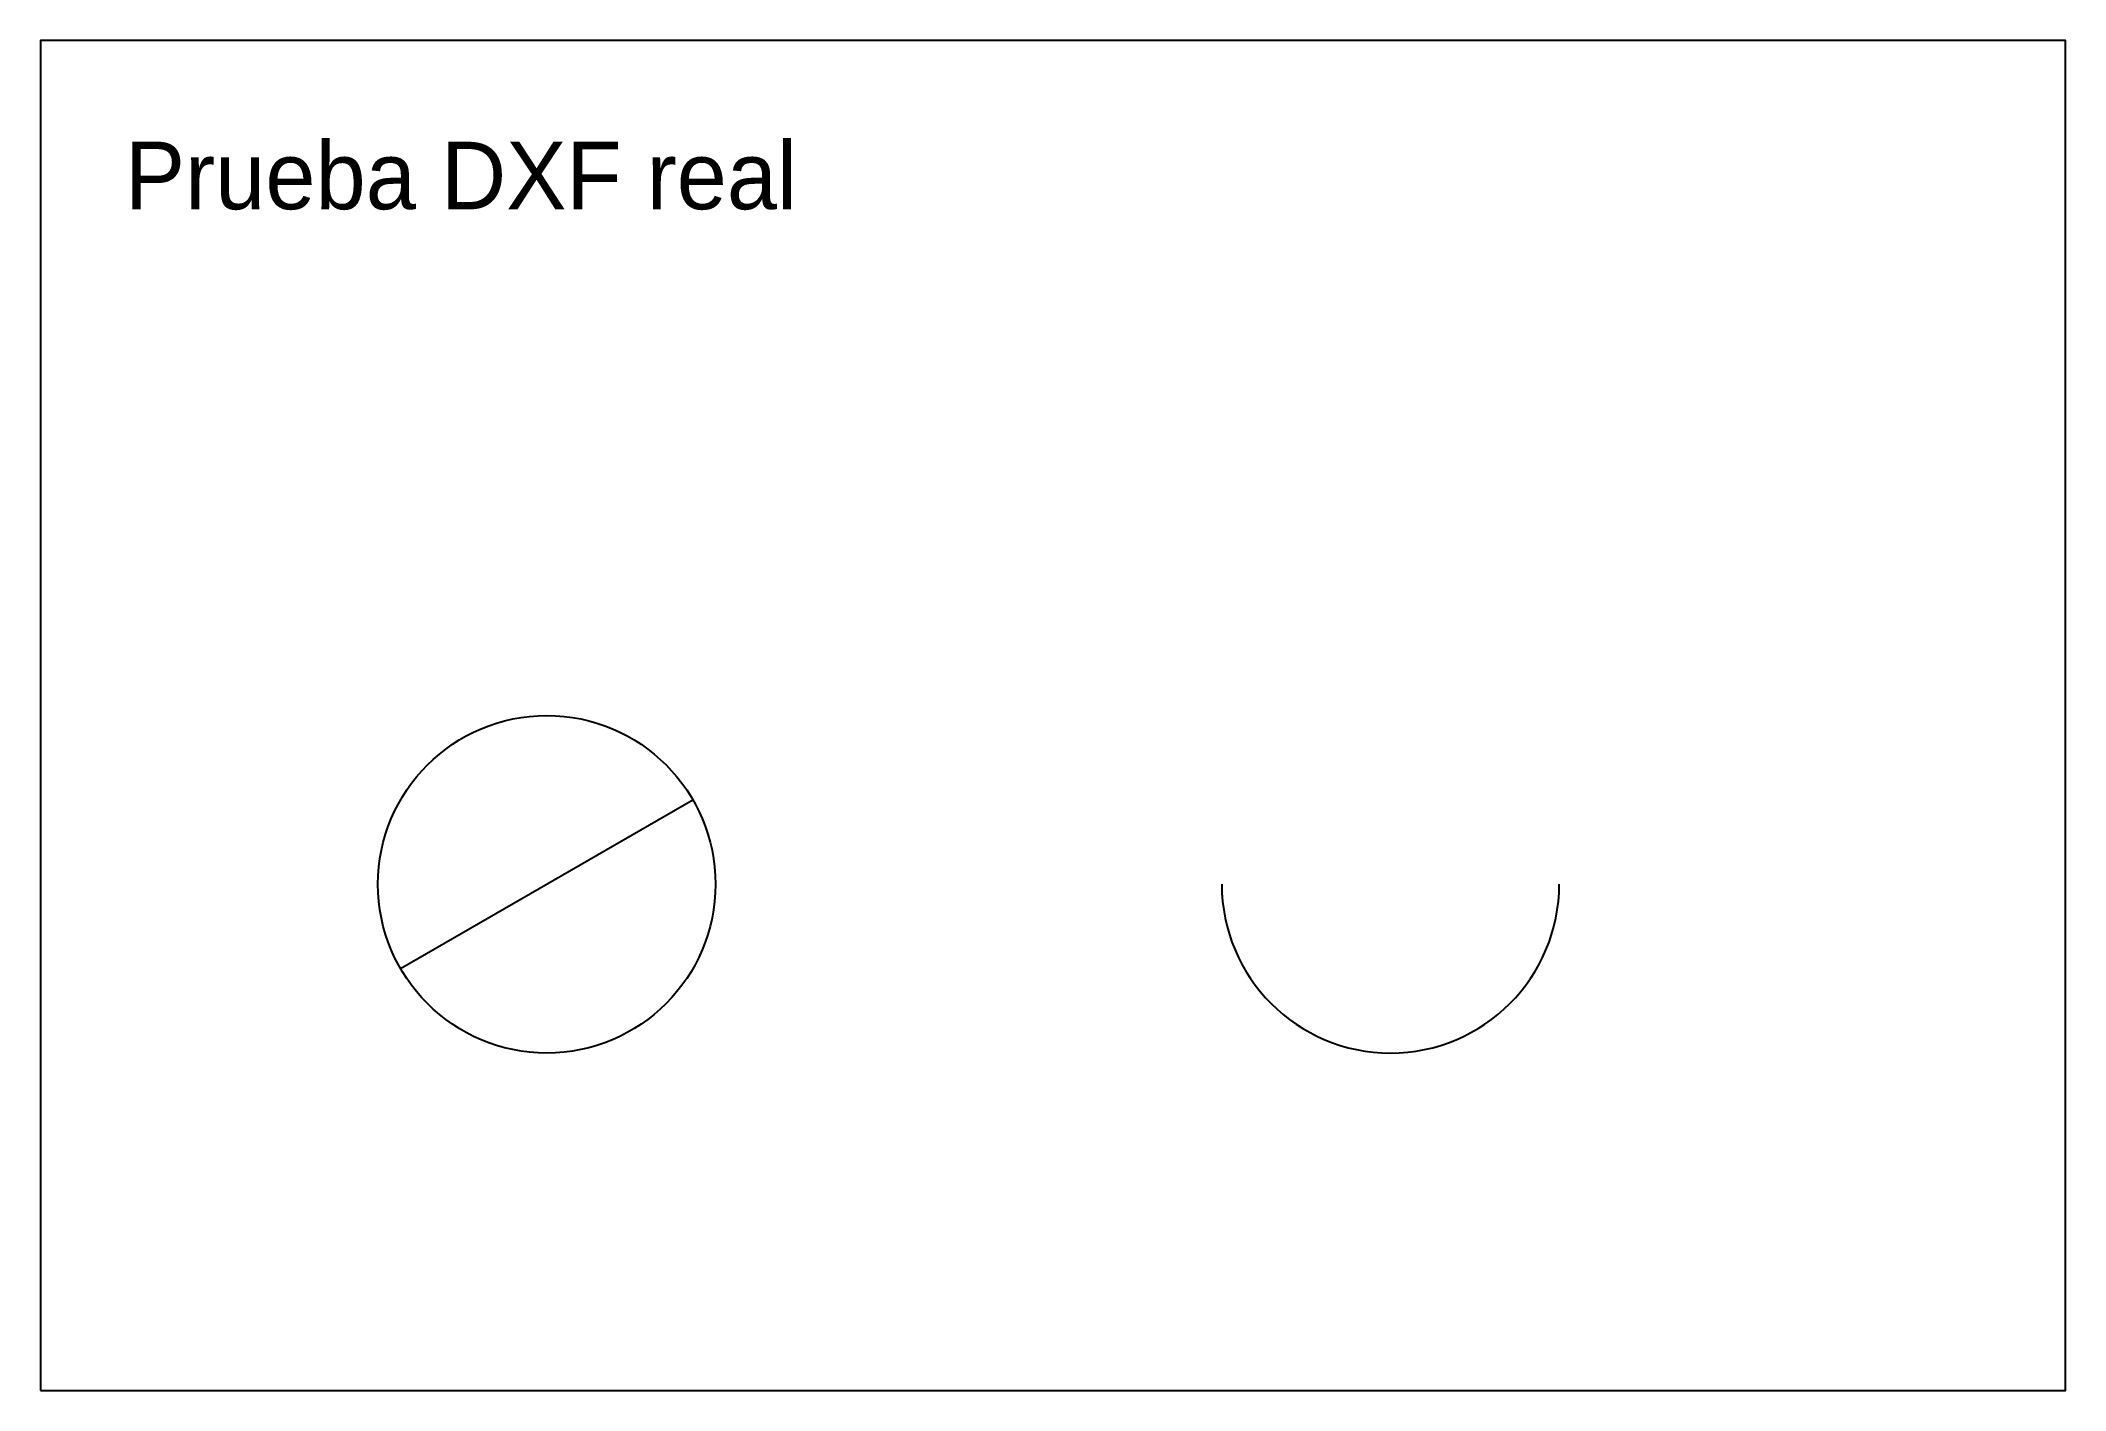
# Model space of a CAD drawing. Header units: millimetres. Extents: x 0 to 120, y 0 to 80.
import ezdxf

# ---------------------------------------------------------------- set-up
doc = ezdxf.new("R2010")
doc.units = ezdxf.units.MM
doc.layers.add('Equipo', color=2, linetype='Continuous')
doc.layers.add('Muros', color=4, linetype='Continuous')

# ---------------------------------------------------------------- blocks, each defined once
blk = doc.blocks.new('MESA')
blk.add_line((-5, 0), (5, 0))
blk.add_circle((0, 0), 5)

msp = doc.modelspace()

# ---------------------------------------------------------------- linework, layer by layer
at = {"layer": 'Equipo'}
msp.add_lwpolyline([(70, 30, 1), (90, 30)], format="xyb", dxfattribs=at)
at = {"layer": 'Muros'}
msp.add_lwpolyline([(0, 0), (120, 0), (120, 80), (0, 80)], close=True, dxfattribs=at)

# ---------------------------------------------------------------- block references
at = {"layer": 'Equipo', "xscale": 2, "yscale": 2, "rotation": 30}
msp.add_blockref('MESA', (30, 30), dxfattribs=at)

# ---------------------------------------------------------------- texts
at = {"layer": 'Muros'}
msp.add_text('Prueba DXF real', height=4, dxfattribs=at).set_placement((5, 70))

doc.saveas('drawing.dxf')
